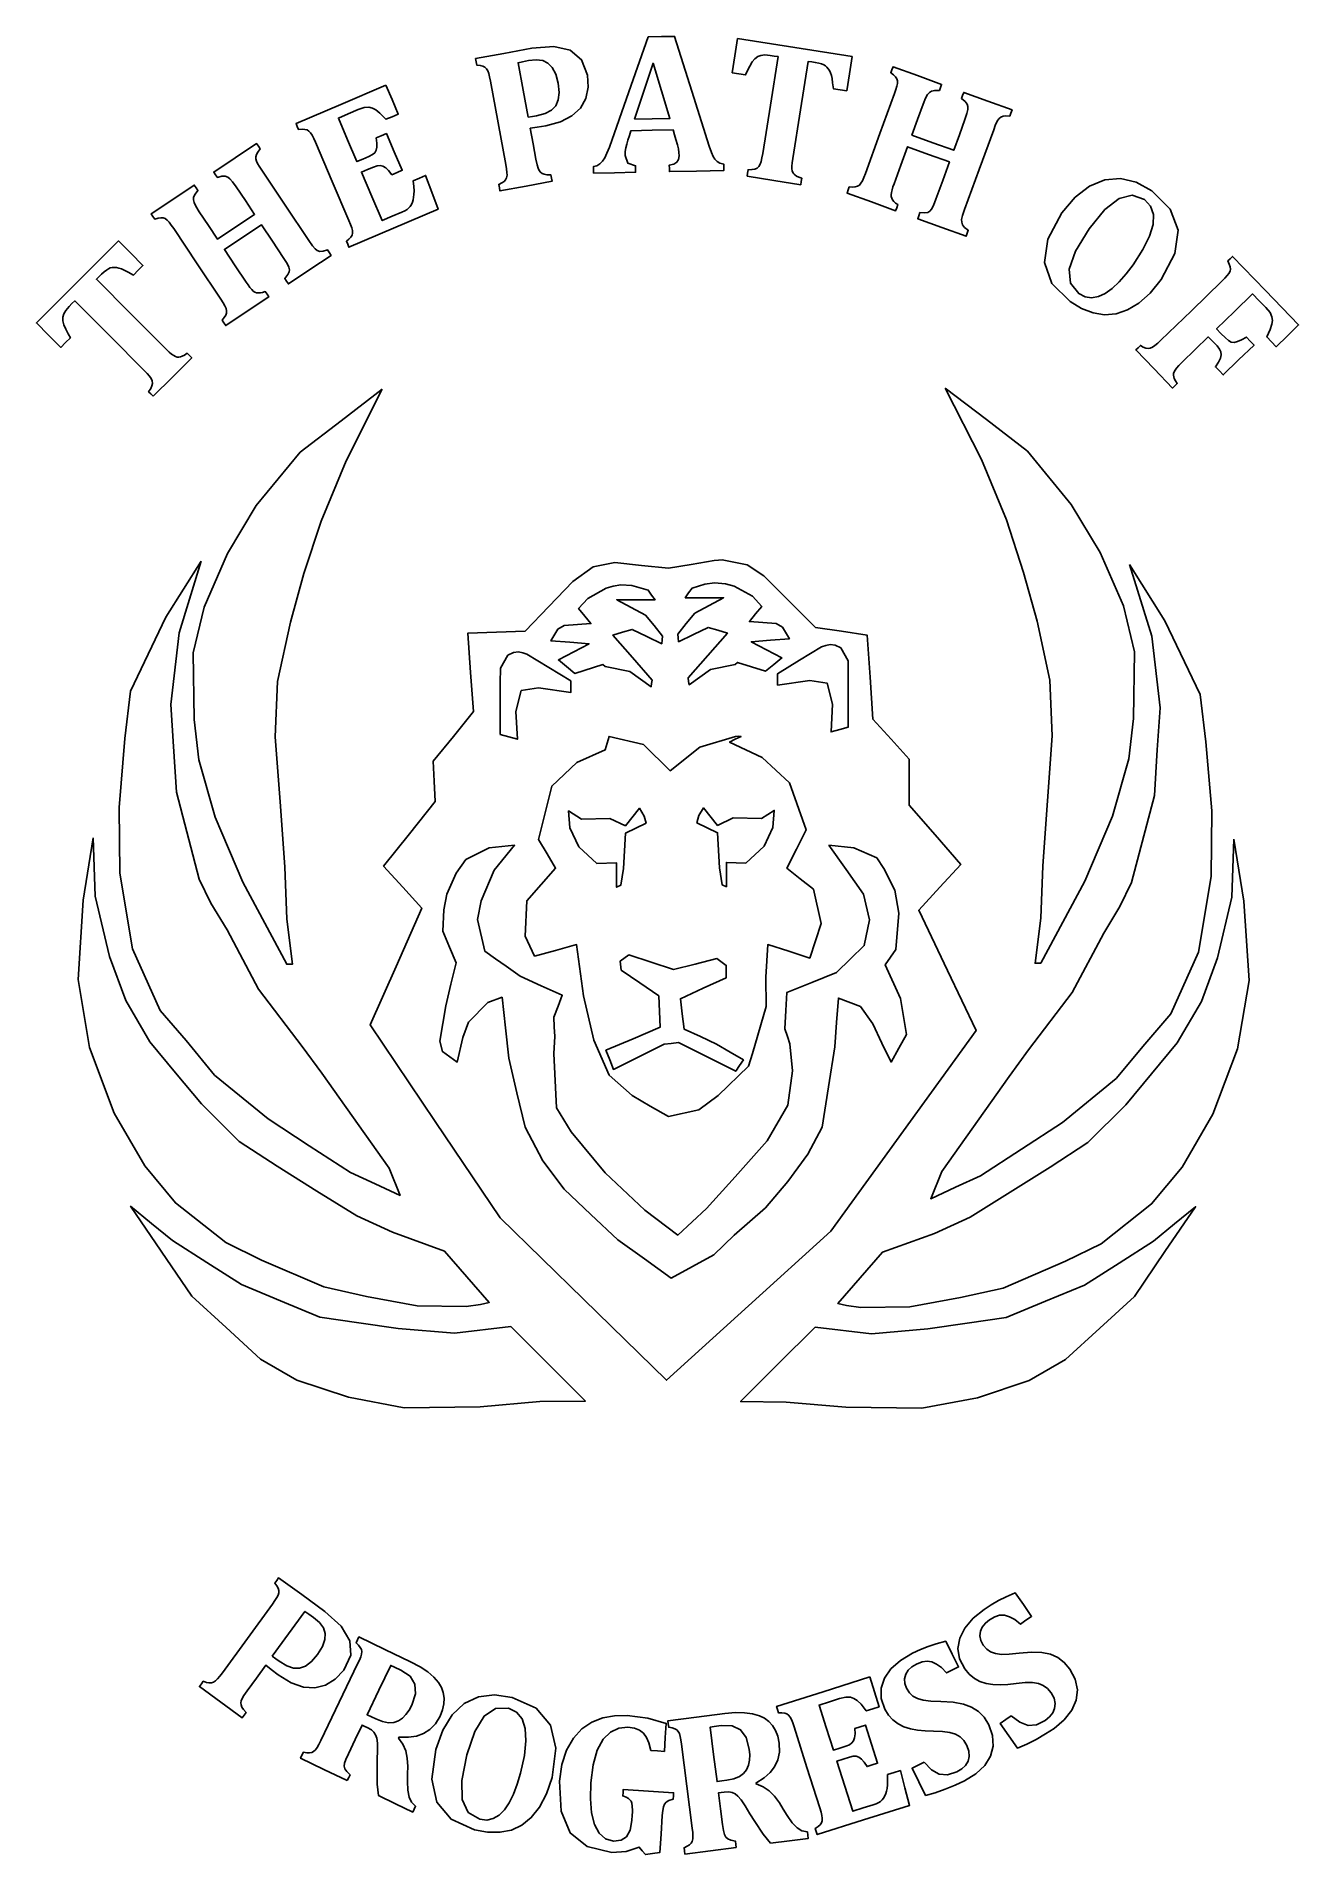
# Model space of a CAD drawing. Extents: x 12 to 505, y 2 to 713.
import ezdxf

# ---------------------------------------------------------------- set-up
doc = ezdxf.new("R2010")
doc.units = 0
doc.layers.add('Layer_1', color=7, linetype='CONTINUOUS')

msp = doc.modelspace()

# ---------------------------------------------------------------- linework, layer by layer
at = {"layer": 'Layer_1', "color": 7}
for points in [[(260.64359, 676.306186), (252.423533, 676.147541), (244.203587, 675.988896), (243.603346, 674.147839), (243.003106, 672.306783), (242.541468, 670.77652), (242.175958, 669.286618), (241.94458, 667.80894), (241.888692, 666.238354), (242.948335, 663.360476), (245.970777, 662.273034), (245.993132, 661.002502), (246.015487, 659.73197), (237.795542, 659.573326), (229.575596, 659.414681), (229.553241, 660.685213), (229.530886, 661.955745), (230.862481, 662.308825), (232.014116, 663.005071), (233.024578, 664.025972), (233.933322, 665.353026), (234.813005, 667.151344), (235.738516, 669.586042), (243.35319, 691.128257), (250.967865, 712.670472), (256.107692, 712.76973), (261.247631, 712.868876), (268.01638, 691.430943), (274.785129, 669.993011), (275.612276, 667.534371), (276.288525, 665.900901), (276.973716, 664.826067), (277.82769, 663.966337), (278.946686, 663.352437), (280.428063, 662.938092), (280.450418, 661.66756), (280.472773, 660.397028), (269.8465, 660.19194), (259.220337, 659.986852), (259.197982, 661.257383), (259.175627, 662.527915), (260.910177, 662.956177), (262.118595, 663.70166), (262.819435, 664.783994), (263.031811, 666.2228), (262.942389, 667.482406), (262.713247, 668.874165), (262.325382, 670.522833), (261.756439, 672.553167), (261.199791, 674.429682)], [(289.564018, 658.198952), (289.761863, 659.454219), (289.959708, 660.709487), (291.434042, 660.78896), (292.578076, 660.998452), (293.491292, 661.410069), (294.184307, 662.031838), (294.697362, 662.87678), (295.072932, 663.957918), (295.3792, 665.342337), (295.673173, 667.021038), (298.662417, 685.983177), (301.65166, 704.945317), (300.111042, 705.188174), (298.570536, 705.431031), (296.533518, 705.615697), (294.987087, 705.450134), (293.737983, 704.945339), (292.593054, 704.112245), (291.563591, 702.900316), (290.585545, 701.270991), (289.703627, 699.509564), (288.95137, 697.825244), (286.345744, 698.236001), (283.740118, 698.646746), (284.793054, 705.322485), (285.84599, 711.998223), (308.231507, 708.469335), (330.617135, 704.940446), (329.564198, 698.264708), (328.51238, 691.58897), (325.906753, 691.999716), (323.301127, 692.410461), (323.008272, 694.756665), (322.75901, 696.394194), (322.488511, 697.586784), (322.131943, 698.598173), (321.744078, 699.477933), (321.294736, 700.211535), (320.786152, 700.818002), (320.22168, 701.316347), (319.536488, 701.726578), (318.66463, 702.068705), (317.58375, 702.385245), (316.183859, 702.65466), (314.814483, 702.870523), (313.445106, 703.086387), (310.455863, 684.124247), (307.466619, 665.162108), (307.215121, 663.379316), (307.09552, 662.063009), (307.106698, 661.105586), (307.244183, 660.323362), (307.484503, 659.681294), (307.799713, 659.144353), (308.273646, 658.689533), (308.902949, 658.22974), (309.791574, 657.807056), (310.955169, 657.39944), (310.757324, 656.144172), (310.55948, 654.888906), (300.060855, 656.543925)], [(207.045776, 664.840262), (207.487294, 662.709319), (207.890808, 661.315361), (208.307735, 660.432917), (208.804024, 659.76076), (209.44674, 659.301637), (210.24259, 658.968609), (211.365051, 658.77414), (212.912487, 658.716799), (213.142747, 657.467081), (213.373007, 656.217363), (203.185904, 654.339717), (192.998801, 652.462072), (192.768541, 653.711789), (192.538281, 654.961507), (193.716407, 655.580023), (194.588265, 656.161631), (195.209743, 656.824433), (195.576371, 657.596832), (195.754096, 658.549606), (195.744595, 659.663807), (195.578048, 661.04284), (195.299724, 662.714366), (192.291254, 679.036436), (189.282897, 695.358508), (188.952038, 696.99116), (188.617825, 698.329316), (188.254551, 699.39789), (187.762734, 700.207835), (187.144609, 700.798754), (186.327521, 701.19631), (185.285762, 701.483978), (183.932818, 701.6555), (183.702558, 702.905217), (183.472298, 704.154935), (194.473582, 706.182652), (205.474867, 708.21037), (214.012482, 708.89317), (220.462891, 707.409637), (224.840848, 703.733114), (227.174969, 697.761205), (227.483472, 692.952871), (226.552372, 688.601355), (224.41822, 684.830735), (221.116561, 681.765093), (216.606707, 679.465467), (210.861944, 677.917155), (207.512891, 677.339035), (204.81259, 676.958804), (205.929239, 670.899562)], [(204.023447, 681.238073), (205.651809, 681.538216), (207.280284, 681.838359), (210.630231, 682.729912), (213.106196, 684.008557), (214.787094, 685.776953), (215.766258, 688.062018), (216.081468, 690.968894), (215.699192, 694.588769), (214.773681, 698.069563), (213.449463, 700.634935), (211.763535, 702.399499), (209.691978, 703.388163), (207.179461, 703.68863), (204.170768, 703.388588), (201.826252, 702.936887), (200.09472, 702.558993), (202.059419, 691.898526)], [(245.579782, 680.521744), (252.509936, 680.655496), (259.44009, 680.789248), (256.150838, 691.567823), (252.861586, 702.346399), (249.220684, 691.434071)], [(374.584269, 645.181867), (373.78283, 642.809901), (373.406143, 641.266952), (373.439676, 640.200178), (373.766064, 639.210675), (374.558561, 638.205489), (375.987067, 637.091646), (375.552255, 635.897442), (375.117444, 634.703237), (365.672426, 638.139179), (356.227408, 641.575119), (356.662219, 642.769323), (357.095913, 643.963528), (359.021378, 643.877683), (360.20487, 644.061735), (360.966069, 644.522232), (361.625551, 645.265681), (362.371102, 646.725507), (363.365914, 649.262773), (366.005409, 656.518468), (368.644903, 663.774163), (360.466427, 666.749345), (352.287951, 669.724527), (349.648456, 662.468832), (347.008962, 655.213139), (346.583092, 653.98521), (346.225407, 652.834589), (345.975027, 651.808971), (345.874428, 650.956059), (345.907961, 650.22732), (346.070037, 649.574242), (346.415427, 648.946638), (346.925129, 648.320655), (347.618144, 647.720146), (348.487767, 647.096589), (348.054074, 645.902385), (347.619262, 644.70818), (338.119921, 648.163868), (328.620579, 651.619556), (329.055391, 652.81376), (329.490202, 654.007964), (330.819339, 653.944474), (331.865568, 654.004387), (332.737426, 654.260892), (333.444973, 654.74114), (334.079864, 655.473076), (334.636512, 656.438615), (335.192042, 657.711762), (335.79899, 659.294161), (341.472886, 674.891191), (347.146894, 690.48822), (347.689011, 692.063225), (348.077994, 693.386566), (348.306018, 694.49197), (348.29484, 695.43949), (348.060109, 696.26201), (347.558232, 697.018771), (346.805975, 697.794479), (345.726212, 698.627797), (346.161024, 699.822001), (346.595835, 701.016205), (356.095176, 697.560517), (365.594629, 694.104829), (365.159818, 692.910625), (364.726125, 691.716421), (362.899358, 691.735535), (361.65003, 691.483188), (360.785997, 690.93717), (360.041564, 690.101606), (359.284836, 688.696886), (358.357089, 686.370993), (356.158554, 680.327597), (353.96013, 674.2842), (362.138606, 671.309017), (370.317083, 668.333834), (372.515506, 674.377231), (374.714042, 680.420628), (375.496479, 682.768746), (375.842986, 684.31252), (375.854164, 685.414661), (375.534483, 686.391824), (374.767695, 687.408522), (373.340642, 688.583227), (373.775453, 689.777431), (374.209147, 690.971635), (383.654165, 687.535694), (393.099294, 684.099753), (392.664483, 682.905549), (392.230789, 681.711345), (390.691066, 681.759297), (389.572516, 681.613037), (388.750958, 681.297302), (388.075827, 680.764418), (387.539298, 680.048097), (387.058659, 679.208397), (386.570195, 678.03394), (385.933068, 676.339685), (380.265319, 660.760773)], [(148.43802, 693.772679), (150.845913, 688.143259), (153.253919, 682.513839), (150.8287, 681.476451), (148.403369, 680.439062), (146.119548, 682.79187), (144.482243, 684.122839), (143.130193, 684.81145), (141.732313, 685.166374), (139.973843, 685.042459), (137.570309, 684.223739), (133.711107, 682.573006), (129.851905, 680.922273), (133.486548, 672.425035), (137.12119, 663.927798), (139.457993, 664.927327), (141.794685, 665.926857), (143.138911, 666.627495), (144.05548, 667.396686), (144.604304, 668.343111), (144.87145, 669.504626), (144.893805, 671.064499), (144.638954, 673.17571), (146.639422, 674.03136), (148.639777, 674.887011), (151.714083, 667.699763), (154.788389, 660.512517), (152.788033, 659.656866), (150.787566, 658.801216), (149.49308, 660.3835), (148.357317, 661.44739), (147.292086, 662.101675), (146.239149, 662.384302), (145.0646, 662.290298), (143.563886, 661.784442), (141.227083, 660.784912), (138.890391, 659.785383), (142.933913, 650.332205), (146.977546, 640.879029), (150.818975, 642.52219), (154.660405, 644.165352), (155.787114, 644.689171), (156.689151, 645.200493), (157.39558, 645.775159), (157.968994, 646.418188), (158.427279, 647.158619), (158.789435, 648.025537), (159.083408, 648.978455), (159.265604, 649.94662), (159.384087, 651.065258), (159.41762, 652.439305), (159.328199, 654.191399), (159.085643, 656.444179), (161.510862, 657.481567), (163.936193, 658.518955), (166.363647, 651.913643), (168.791213, 645.308331), (151.389483, 637.864886), (133.987866, 630.42144), (133.488224, 631.589811), (132.988582, 632.758181), (134.001279, 633.620851), (134.723357, 634.380061), (135.183876, 635.16347), (135.371661, 635.997637), (135.326951, 636.965958), (135.074335, 638.050729), (134.609344, 639.359389), (133.968864, 640.928574), (127.441665, 656.188197), (120.914465, 671.44782), (120.232627, 672.967735), (119.612267, 674.199394), (119.022086, 675.16178), (118.363721, 675.843584), (117.630466, 676.283996), (116.746313, 676.491934), (115.66655, 676.543239), (114.308575, 676.412684), (113.808933, 677.581055), (113.309291, 678.749425), (130.869855, 686.26104)], [(118.280671, 633.025813), (119.717002, 630.975089), (120.736405, 629.757459), (121.61497, 629.151283), (122.605311, 628.828125), (123.884036, 628.870712), (125.627864, 629.361859), (126.333175, 628.304463), (127.037368, 627.247066), (118.674237, 621.672672), (110.311217, 616.098278), (109.605906, 617.155678), (108.900596, 618.213079), (110.110243, 619.713552), (110.66242, 620.77619), (110.740663, 621.662643), (110.532759, 622.634561), (109.798386, 624.100485), (108.343165, 626.404865), (104.060889, 632.829378), (99.778724, 639.253892), (92.537048, 634.427022), (85.295484, 629.600151), (89.57776, 623.175637), (93.860037, 616.751124), (94.596645, 615.680369), (95.312016, 614.711079), (95.989383, 613.901995), (96.614214, 613.311861), (97.220044, 612.905962), (97.84264, 612.649586), (98.552422, 612.556075), (99.35945, 612.596059), (100.253663, 612.79891), (101.270831, 613.129913), (101.975024, 612.072512), (102.680335, 611.015111), (94.26914, 605.40868), (85.858056, 599.802249), (85.152745, 600.859645), (84.448552, 601.917047), (85.286877, 602.950291), (85.858056, 603.828693), (86.167677, 604.683086), (86.20121, 605.537503), (85.985481, 606.482721), (85.539492, 607.50272), (84.843124, 608.704304), (83.926555, 610.130191), (74.721298, 623.940492), (65.516153, 637.750794), (64.568287, 639.120612), (63.732197, 640.21808), (62.976587, 641.056539), (62.205327, 641.606637), (61.403889, 641.905751), (60.496262, 641.948562), (59.425441, 641.801799), (58.114189, 641.425424), (57.408878, 642.482821), (56.704685, 643.540217), (65.115769, 649.146648), (73.526964, 654.753079), (74.232275, 653.695672), (74.937586, 652.638276), (73.839939, 651.177843), (73.303411, 650.021752), (73.236345, 649.001801), (73.46884, 647.90706), (74.151796, 646.465171), (75.475902, 644.339697), (79.042696, 638.988606), (82.60949, 633.637515), (89.851054, 638.464384), (97.092619, 643.291255), (93.525825, 648.642345), (89.959142, 653.993437), (88.530748, 656.014789), (87.492343, 657.20839), (86.611543, 657.870634), (85.634614, 658.19112), (84.360807, 658.175248), (82.569362, 657.72149), (81.864052, 658.778886), (81.158741, 659.836283), (89.52176, 665.410676), (97.884892, 670.98507), (98.589085, 669.927674), (99.294396, 668.870278), (98.344294, 667.658149), (97.799941, 666.670278), (97.567446, 665.821211), (97.600979, 664.961447), (97.860301, 664.104332), (98.252637, 663.220514), (98.908766, 662.131071), (99.896872, 660.6144), (109.090951, 646.820116)], [(415.826288, 609.172586), (408.69393, 616.257486), (405.770075, 624.418682), (407.088481, 633.620482), (412.61975, 643.871735), (417.820272, 650.026894), (423.40117, 654.354788), (429.323658, 656.800436), (435.441308, 657.290565), (441.610598, 655.855981), (447.688455, 652.5275), (454.954275, 645.347962), (457.964533, 637.125531), (456.761257, 627.93646), (451.34277, 617.794174), (447.075695, 612.523176), (442.691926, 608.585751), (438.272164, 605.91281), (433.789919, 604.416962), (429.273358, 604.054665), (424.750539, 604.782374), (420.272206, 606.505151)], [(423.211597, 637.638809), (417.90947, 628.959647), (415.453066, 621.89794), (415.887877, 616.385589), (419.15388, 612.336197), (421.620568, 611.071634), (424.182489, 610.707197), (426.827349, 611.192481), (429.498812, 612.414248), (432.230299, 614.336807), (434.948149, 616.906173), (437.68433, 620.017262), (440.407434, 623.609529), (444.225502, 629.5291), (446.817268, 634.783911), (448.217382, 639.372968), (448.352632, 643.27698), (447.24269, 646.506087), (444.799251, 649.052136), (440.051202, 650.777285), (434.917969, 649.495052), (429.354955, 645.142603)], [(57.500312, 572.164072), (56.602745, 573.063706), (55.705178, 573.963341), (56.50997, 575.201322), (57.015201, 576.24905), (57.22087, 577.229063), (57.131449, 578.154977), (56.751408, 579.067611), (56.098632, 580.007798), (55.160826, 581.070861), (53.977893, 582.297587), (40.420164, 595.887538), (26.862435, 609.477489), (25.758081, 608.376011), (24.653727, 607.274532), (23.304024, 605.737675), (22.526058, 604.390744), (22.197435, 603.084124), (22.195982, 601.668198), (22.568198, 600.122488), (23.30816, 598.372121), (24.211315, 596.62156), (25.127884, 595.020745), (23.260431, 593.15775), (21.392978, 591.294756), (16.61989, 596.079181), (11.846802, 600.863608), (27.890333, 616.869042), (43.933864, 632.874476), (48.706952, 628.090049), (53.48004, 623.305624), (51.612587, 621.44263), (49.745134, 619.579635), (47.677153, 620.725726), (46.207625, 621.489894), (45.08494, 621.974549), (44.057712, 622.2821), (43.118788, 622.487436), (42.261461, 622.556525), (41.4712, 622.503006), (40.735709, 622.340503), (40.000219, 622.028239), (39.209958, 621.525434), (38.31798, 620.838952), (37.275103, 619.866741), (36.293704, 618.887649), (35.312305, 617.908557), (48.870034, 604.318606), (62.427651, 590.728655), (63.719566, 589.474569), (64.712143, 588.602051), (65.49458, 588.049729), (66.208833, 587.701701), (66.869433, 587.517124), (67.488676, 587.455088), (68.135863, 587.570051), (68.87806, 587.80742), (69.743212, 588.276099), (70.758144, 588.976045), (71.655711, 588.07641), (72.553277, 587.176776), (65.02903, 579.670403)], [(459.527394, 585.46999), (458.253811, 584.197362), (457.366304, 583.217953), (456.801832, 582.444279), (456.443028, 581.735313), (456.248537, 581.078111), (456.181471, 580.45974), (456.28207, 579.811223), (456.507859, 579.065404), (456.96279, 578.193267), (457.646863, 577.167582), (456.733648, 576.283909), (455.820432, 575.400236), (448.617096, 582.844361), (441.413871, 590.288486), (442.327087, 591.172159), (443.240302, 592.055832), (444.393837, 591.403705), (445.374119, 591.013123), (446.270568, 590.862236), (447.116717, 590.98452), (448.014284, 591.371435), (448.957679, 592.016319), (450.013969, 592.918066), (451.251784, 594.075547), (463.165166, 605.603492), (475.078549, 617.131436), (476.255334, 618.310341), (477.184198, 619.329921), (477.872742, 620.224095), (478.275138, 621.082131), (478.427155, 621.923889), (478.309789, 622.824575), (477.973341, 623.851358), (477.366394, 625.073197), (478.279609, 625.95687), (479.192825, 626.840542), (492.14003, 613.460488), (505.087235, 600.080433), (500.687146, 595.822725), (496.287057, 591.565017), (494.452801, 593.46064), (492.618546, 595.356263), (494.001894, 598.329154), (494.661376, 600.333558), (494.822335, 601.842346), (494.65467, 603.274828), (493.911355, 604.87337), (492.288805, 606.826781), (489.704751, 609.497258), (487.120586, 612.167734), (480.077761, 605.352724), (473.034936, 598.537714), (474.748696, 596.76662), (476.462456, 594.995528), (477.67065, 593.940803), (478.778357, 593.37794), (479.954024, 593.256484), (481.259017, 593.527788), (482.808801, 594.196749), (484.665523, 595.323624), (486.178532, 593.760081), (487.69143, 592.196538), (481.658619, 586.358926), (475.625807, 580.521314), (474.11291, 582.084857), (472.599901, 583.6484), (473.787975, 585.507947), (474.507817, 587.048397), (474.821909, 588.370836), (474.743666, 589.522799), (474.223904, 590.641089), (473.229092, 591.862499), (471.515332, 593.633591), (469.80146, 595.404685), (464.665768, 590.437337)], [(147.008618, 574.928374), (130.951003, 562.605143), (114.8935, 550.281913), (97.757464, 529.482075), (86.51273, 510.698191), (77.412208, 489.75897), (73.069236, 471.861349), (73.461573, 445.764521), (75.309912, 430.037036), (81.713039, 407.594667), (92.487752, 382.237847), (101.076673, 366.1803), (109.665593, 350.122752), (110.785931, 350.122752), (111.906268, 350.122752), (109.680012, 367.702754), (108.918813, 388.212747), (107.051584, 413.606073), (105.184466, 438.999396), (106.08315, 460.708834), (111.159936, 483.811149), (116.389296, 502.857473), (123.109757, 523.39486), (132.874456, 546.976585)], [(367.009049, 575.365876), (383.066552, 563.042646), (399.124167, 550.719418), (416.260203, 529.91958), (427.504937, 511.135695), (436.60546, 490.196474), (440.948431, 472.298853), (440.556095, 446.202025), (438.707755, 430.47454), (432.304628, 408.032161), (421.529915, 382.675341), (412.940995, 366.617794), (404.352074, 350.560246), (403.231737, 350.560246), (402.111399, 350.560246), (404.337655, 368.140248), (405.098854, 388.650241), (406.965972, 414.043567), (408.833201, 439.4369), (407.934517, 461.146338), (402.857844, 484.248653), (397.628483, 503.294978), (390.908022, 523.832364), (381.143323, 547.414089)], [(76.30193, 507.732727), (62.484879, 485.759567), (48.66794, 456.946086), (46.427376, 438.400284), (44.186812, 411.387474), (44.412601, 385.736938), (49.415278, 356.119649), (60.221177, 332.024989), (70.327354, 320.270252), (81.487027, 306.819314), (102.442472, 289.648895), (118.499975, 279.192824), (134.55759, 268.736741), (144.266736, 264.255569), (153.975994, 259.774397), (149.704783, 270.389147), (123.35466, 307.573583), (115.747586, 317.94077), (98.708125, 340.435525), (86.388099, 363.578887), (80.036612, 374.044348), (75.522288, 383.417035), (66.593007, 417.362373), (65.472781, 435.252685), (64.352444, 451.718044), (67.606822, 479.725386)], [(279.892506, 508.224435), (278.331666, 508.135713), (276.738679, 507.929846), (267.776884, 506.436693), (258.815088, 504.943539), (248.360119, 506.064125), (237.905149, 507.184714), (229.407847, 505.557442), (221.471805, 499.716061), (212.137433, 490.006235), (202.803062, 480.296409), (191.600071, 479.923842), (180.39711, 479.551277), (181.514809, 464.238516), (182.632509, 448.925758), (174.791281, 439.218819), (166.950084, 429.511882), (167.322631, 421.667775), (167.695207, 413.823667), (157.612814, 401.127537), (147.530421, 388.431405), (154.999072, 380.217619), (162.467722, 372.003834), (152.385329, 349.222421), (142.302936, 326.441009), (167.698076, 288.725182), (193.093245, 251.009352), (225.58159, 219.269019), (258.069936, 187.528696), (290.182836, 216.655277), (322.295736, 245.781873), (350.677195, 284.990854), (379.058653, 324.199837), (367.855662, 347.726382), (356.652701, 371.252926), (364.869373, 380.217619), (373.086045, 389.182313), (363.003652, 400.757856), (352.921259, 412.333403), (352.921259, 421.295207), (352.921259, 430.257014), (345.825155, 438.098233), (338.729081, 445.939451), (337.608483, 462.369909), (336.487915, 478.800367), (326.405521, 480.296409), (316.323128, 481.792449), (306.240735, 491.874839), (296.158342, 501.957233), (289.589488, 506.287358)], [(439.017153, 506.420224), (452.834093, 484.447064), (466.651144, 455.633583), (468.891707, 437.08778), (471.132271, 410.074958), (470.906482, 384.424423), (465.903917, 354.807134), (455.098018, 330.712474), (444.991841, 318.957736), (433.832168, 305.506799), (412.876723, 288.33638), (396.819108, 277.880308), (380.761605, 267.424226), (371.052347, 262.943054), (361.343201, 258.461882), (365.614412, 269.076632), (391.964535, 306.261068), (399.571497, 316.628254), (416.61107, 339.12301), (428.931096, 362.266372), (435.282583, 372.731833), (439.796907, 382.10452), (448.726188, 416.049858), (449.846414, 433.94018), (450.966751, 450.405541), (447.712373, 478.412883)], [(240.273426, 498.503058), (244.550631, 498.194072), (250.970963, 496.354303), (252.279269, 494.485695), (253.587604, 492.617088), (246.118953, 492.617088), (238.650302, 492.617088), (244.250334, 489.630781), (249.850395, 486.644477), (253.212129, 482.537584), (256.573893, 478.430691), (256.386096, 476.937538), (256.1983, 475.444387), (250.410531, 478.242966), (244.622762, 481.041544), (240.888452, 479.920955), (237.154111, 478.80037), (244.81047, 470.026294), (252.466858, 461.252215), (252.279062, 459.943901), (252.091265, 458.635586), (243.801929, 464.575009), (234.167645, 466.479694), (233.17812, 467.308237), (222.216958, 463.863065), (219.042902, 466.479694), (215.868875, 469.09632), (221.844381, 472.270352), (227.819888, 475.444387), (220.351237, 476.00468), (212.882586, 476.564973), (215.670491, 481.155997), (218.110041, 482.537584), (223.337526, 482.910149), (228.565011, 483.282716), (226.139006, 486.27191), (223.713001, 489.261106), (227.283204, 493.18027), (234.543415, 497.099435), (237.237156, 497.923566)], [(276.819565, 499.2944), (281.089701, 498.909364), (284.473054, 497.890777), (291.733236, 493.971571), (295.303469, 490.052448), (292.877434, 487.063254), (290.451429, 484.074058), (295.678914, 483.701494), (300.906399, 483.328926), (303.345978, 481.9473), (306.133883, 477.356315), (298.665233, 476.796022), (291.196552, 476.235729), (297.172059, 473.061697), (303.147565, 469.887662), (299.973538, 467.273922), (296.799512, 464.660183), (285.838024, 468.102456), (284.848499, 467.271036), (275.214245, 465.369216), (266.924879, 459.432704), (266.737083, 460.738129), (266.549286, 462.043557), (274.205674, 470.820522), (281.862062, 479.597487), (278.127722, 480.715187), (274.393382, 481.832886), (268.605613, 479.034308), (262.817844, 476.235729), (262.630048, 477.728883), (262.442251, 479.222033), (265.804015, 483.328926), (269.165779, 487.435819), (274.76584, 490.425012), (280.365872, 493.414209), (272.897221, 493.414209), (265.428541, 493.414209), (266.736876, 495.279927), (268.045181, 497.145645), (273.098267, 498.695767)], [(200.180654, 472.244359), (201.914326, 471.937751), (203.548214, 471.331719), (212.137463, 466.10424), (220.726682, 460.876758), (220.726682, 458.635583), (220.726682, 456.394411), (208.101909, 458.227349), (201.307019, 457.145322), (199.235136, 448.947181), (199.810976, 438.101122), (196.452111, 439.033982), (193.093245, 439.966843), (193.093245, 450.049233), (193.093245, 460.131626), (193.144113, 465.907406), (196.079534, 470.962041), (198.263178, 472.002531)], [(322.041575, 475.103589), (323.959051, 474.86176), (326.142695, 473.821267), (329.078146, 468.766632), (329.129014, 462.990853), (329.129014, 452.908459), (329.129014, 442.826069), (325.770119, 441.893209), (322.411253, 440.960348), (322.987093, 451.806411), (320.91521, 460.004546), (314.12032, 461.086576), (301.495577, 459.253638), (301.495577, 461.494813), (301.495577, 463.735985), (310.084796, 468.963463), (318.674044, 474.190945), (320.307903, 474.796981)], [(285.044902, 439.227487), (286.109279, 439.24464), (287.193649, 439.221572), (284.955351, 438.100983), (282.717083, 436.980397), (289.065136, 433.991204), (295.413219, 431.00201), (306.124124, 421.056135), (312.591686, 402.623441), (308.857346, 395.154788), (305.123036, 387.686137), (310.35052, 383.579244), (315.578005, 379.472351), (318.542114, 366.028197), (314.081962, 352.584046), (305.868159, 355.197786), (297.654385, 357.811525), (297.27891, 351.463457), (296.903465, 345.115393), (297.055773, 333.635613), (291.67601, 315.240784), (290.162371, 310.312295), (278.234751, 298.807436), (270.662206, 293.275718), (258.815118, 290.593651), (251.719014, 294.700544), (244.62294, 298.807436), (235.699413, 306.728103), (229.685638, 320.468263), (225.631482, 337.749427), (222.967878, 357.811525), (214.751205, 355.570421), (206.534533, 353.329317), (202.802056, 361.173931), (203.548244, 374.990143), (209.148276, 381.338208), (214.748337, 387.686276), (211.389471, 393.286319), (208.030576, 398.886366), (210.644318, 409.34421), (213.258061, 419.802057), (223.013836, 428.992763), (234.16797, 433.988456), (234.915992, 436.605082), (235.664013, 439.221711), (249.03867, 436.064548), (259.560241, 425.77467), (271.073081, 434.96005)], [(247.549285, 411.123647), (249.288195, 408.045653), (250.080691, 405.237152), (242.004379, 401.353694), (241.211882, 387.622711), (240.218187, 381.033252), (238.571493, 380.229578), (238.571493, 389.735626), (230.913896, 389.471833), (223.784444, 396.073252), (220.351671, 403.466721), (219.822967, 410.06814), (224.840063, 406.899494), (235.930434, 407.163287), (242.003708, 404.258659), (247.54962, 411.124094)], [(272.481633, 411.310549), (270.742723, 408.232521), (269.950226, 405.424009), (278.026539, 401.540518), (278.819035, 387.809613), (279.81273, 381.220132), (281.459424, 380.416122), (281.459424, 389.922125), (289.117021, 389.658109), (296.246473, 396.259506), (299.679247, 403.653064), (300.207951, 410.25446), (295.190854, 407.085793), (284.100484, 407.349809), (278.027209, 404.445203), (272.481297, 411.310582)], [(34.089913, 399.512755), (30.160292, 375.176378), (28.115002, 344.244908), (32.573774, 317.57744), (42.305387, 291.964562), (54.255097, 271.313697), (66.204919, 256.862), (85.904218, 241.316837), (99.81382, 234.45614), (124.174877, 224.016343), (140.891192, 220.265733), (160.693884, 216.645677), (179.815521, 216.346786), (185.443142, 217.181311), (188.793313, 217.931109), (180.079426, 227.965235), (171.365651, 237.999372), (151.066894, 245.387352), (137.038473, 251.730276), (121.459151, 261.50033), (105.879829, 271.270394), (91.092668, 280.90731), (76.305619, 295.563514), (66.271426, 307.710085), (56.237345, 319.856656), (46.740351, 335.967062), (40.394006, 353.127678), (34.790082, 376.789181)], [(479.732145, 399.075238), (483.661766, 374.738861), (485.707056, 343.807392), (481.248172, 317.139923), (471.516671, 291.527045), (459.566849, 270.87618), (447.617139, 256.424484), (427.91784, 240.87932), (414.008238, 234.018624), (389.647069, 223.578827), (372.930866, 219.828216), (353.128174, 216.208161), (334.006537, 215.90927), (328.378916, 216.743795), (325.028745, 217.493593), (333.74252, 227.52773), (342.456407, 237.561855), (362.755164, 244.949836), (376.783585, 251.29276), (392.362907, 261.062825), (407.94223, 270.832878), (422.729279, 280.469794), (437.51644, 295.125997), (447.550521, 307.272568), (457.584713, 319.419139), (467.081707, 335.529546), (473.428052, 352.690162), (479.031976, 376.351665)], [(321.551932, 396.648097), (328.273623, 387.125596), (334.995425, 377.603094), (337.415167, 367.520457), (335.368759, 357.437809), (329.953961, 352.209779), (324.539275, 346.981749), (314.830017, 343.060724), (305.120871, 339.139687), (304.747537, 332.044483), (304.374203, 324.949279), (305.307538, 321.961846), (306.240874, 318.974402), (307.361211, 308.518297), (305.494205, 295.074804), (297.390955, 281.071119), (284.955352, 267.067435), (273.752422, 254.694438), (262.549492, 244.28814), (249.547964, 253.987506), (234.168833, 268.561162), (220.809396, 284.583668), (215.123763, 293.9545), (214.08424, 315.286375), (214.377095, 321.961846), (214.190428, 325.69616), (214.003761, 329.430463), (215.6841, 333.724923), (217.364551, 338.019383), (209.149076, 341.753697), (200.933602, 345.48801), (198.180207, 347.422831), (195.426812, 349.357641), (191.271737, 352.277438), (187.116662, 355.197223), (184.229694, 367.589904), (185.622991, 374.989074), (190.675073, 386.93078), (198.693038, 396.648097), (188.812091, 395.639536), (179.64808, 391.046666), (175.913733, 385.762278), (172.179385, 377.603139), (171.063854, 371.428304), (170.686049, 363.039319), (173.300058, 356.877708), (175.914068, 350.716096), (173.860171, 342.313899), (171.806387, 333.91169), (170.686049, 327.00321), (169.565711, 320.094718), (170.486751, 315.98698), (176.287402, 311.879232), (178.500022, 321.472265), (180.768529, 327.563367), (188.289423, 335.206053), (193.838689, 337.272558), (195.145693, 325.322759), (196.452698, 313.37296), (199.626821, 299.929444), (202.801055, 286.485917), (209.714219, 273.236121), (218.111666, 262.212884), (228.567704, 252.316959), (239.023854, 242.421034), (249.479892, 234.952418), (259.936041, 227.48379), (276.635366, 236.586637), (284.582465, 244.288174), (296.765676, 254.977646), (305.494652, 265.200328), (313.334557, 275.843122), (318.938146, 286.485917), (321.365376, 302.17003), (323.792719, 317.854143), (324.539387, 327.376644), (325.286055, 336.899135), (333.837978, 333.687969), (338.729549, 326.816498), (342.277117, 319.34787), (345.824685, 311.879232), (348.812141, 317.293996), (351.799596, 322.708749), (349.536118, 336.707829), (343.584122, 349.969227), (345.638018, 352.956682), (347.691915, 355.944126), (348.895862, 370.127134), (347.318581, 379.096867), (343.056759, 387.627562), (340.223444, 391.793535), (331.229557, 395.589863)], [(243.340571, 353.849176), (240.035353, 351.377713), (240.354282, 347.87079), (247.713182, 342.816595), (255.072083, 337.762404), (255.334998, 331.633833), (255.597913, 325.505265), (244.986969, 321.005591), (234.376055, 316.505914), (235.869199, 312.771588), (237.362373, 309.037263), (247.251262, 313.978818), (257.140151, 318.920373), (259.950266, 319.206297), (262.760411, 319.492221), (273.963373, 313.892174), (285.166363, 308.292128), (286.659508, 310.530414), (288.152682, 312.768699), (282.9021, 315.82143), (277.651518, 318.874163), (271.372462, 321.845719), (264.99581, 324.719699), (264.250658, 330.6952), (263.505534, 336.6707), (272.46733, 340.777593), (281.429155, 344.884483), (281.41141, 349.674768), (277.697742, 352.353136), (269.284668, 350.221712), (260.871622, 348.090287), (252.1062, 350.96973)], [(197.259279, 208.497157), (175.226865, 205.896415), (153.194451, 207.750265), (137.883728, 209.990851), (122.573117, 212.231437), (107.262394, 218.579771), (91.951671, 224.928106), (78.508178, 233.517037), (65.064685, 242.105958), (56.84921, 248.827715), (48.633624, 255.549462), (60.583446, 237.998198), (72.533267, 220.446934), (85.976761, 208.1237), (99.420366, 195.800466), (113.631653, 187.590223), (133.776047, 180.863223), (155.59139, 176.779115), (185.309569, 177.128864), (208.575103, 179.1633), (226.386941, 179.369417), (211.82311, 193.933259)], [(316.169326, 208.315934), (338.201739, 205.715192), (360.234153, 207.569042), (375.544764, 209.809628), (390.855487, 212.050214), (406.16621, 218.398548), (421.476933, 224.746882), (434.920426, 233.335814), (448.363919, 241.924734), (456.579394, 248.646492), (464.79498, 255.368239), (452.845158, 237.816975), (440.895337, 220.26571), (427.451732, 207.942476), (414.008238, 195.619242), (399.796839, 187.408999), (379.652557, 180.681999), (357.837102, 176.597891), (328.119035, 176.947641), (304.853501, 178.982077), (287.041663, 179.188193), (301.605494, 193.752035)], [(94.205617, 66.125211), (92.963778, 64.338081), (92.230523, 63.085735), (91.877309, 62.175761), (91.730881, 61.35342), (91.842658, 60.571207), (92.147808, 59.76485), (92.779346, 58.81676), (93.802103, 57.65464), (93.054317, 56.627412), (92.306531, 55.600185), (83.932893, 61.698016), (75.559142, 67.795848), (76.306928, 68.823076), (77.054714, 69.850303), (78.314326, 69.421304), (79.335965, 69.189256), (80.244709, 69.194342), (81.057326, 69.460035), (81.869942, 69.987621), (82.671381, 70.761451), (83.55777, 71.831042), (84.578291, 73.18373), (94.348356, 86.600341), (104.118532, 100.016941), (105.07534, 101.38027), (105.815302, 102.544133), (106.340652, 103.543193), (106.589914, 104.457527), (106.593268, 105.312507), (106.319415, 106.178999), (105.810831, 107.132678), (105.003803, 108.232449), (105.751589, 109.259677), (106.499375, 110.286904), (115.542444, 103.701704), (124.585401, 97.116504), (130.957008, 91.392912), (134.32048, 85.692401), (134.666988, 79.985956), (131.941313, 74.182298), (128.665586, 70.648881), (124.868196, 68.328944), (120.664052, 67.28182), (116.167611, 67.567075), (111.395306, 69.255964), (106.318074, 72.357812), (103.593629, 74.389431), (101.459141, 76.086615), (97.832211, 71.105947)], [(392.815571, 56.38707), (396.152553, 53.829105), (399.351937, 52.582404), (402.600502, 52.800033), (406.065468, 54.528146), (407.726357, 55.916904), (408.977809, 57.490027), (409.743479, 59.240673), (409.94356, 61.162014), (409.524397, 63.236891), (408.399812, 65.340952), (406.948839, 67.040752), (405.321035, 68.219034), (403.388975, 68.974868), (401.069162, 69.343955), (398.211703, 69.339428), (394.666929, 68.974365), (391.445525, 68.59969), (388.428225, 68.437167), (385.611452, 68.543354), (382.991295, 68.973136), (380.579937, 69.794471), (378.37, 70.966852), (376.399936, 72.587178), (374.644371, 74.708375), (372.626914, 78.640478), (371.980845, 82.657843), (372.674978, 86.682497), (374.689641, 90.636441), (377.900762, 94.450663), (382.175437, 97.948961), (384.981479, 99.781819), (387.770866, 101.368656), (390.794202, 102.871885), (394.34613, 104.390684), (397.532659, 99.805526), (400.719077, 95.22038), (398.553069, 93.715027), (396.386948, 92.209675), (394.144373, 93.968939), (392.090476, 95.085588), (390.15931, 95.654532), (388.265702, 95.663306), (386.329953, 95.091792), (384.272256, 93.919702), (382.674632, 92.574894), (381.486334, 91.045722), (380.763139, 89.370648), (380.559705, 87.588134), (380.8928, 85.791961), (381.825017, 84.012688), (383.191152, 82.418071), (384.740265, 81.302316), (386.622249, 80.652335), (388.967436, 80.347855), (391.967857, 80.416039), (395.859027, 80.822571), (400.725001, 81.22642), (404.730966, 81.079545), (408.082143, 80.407209), (410.964416, 79.127667), (413.484868, 77.221551), (415.731468, 74.562395), (417.808167, 70.612743), (418.631961, 66.542719), (418.171441, 62.482566), (416.437673, 58.499292), (413.51326, 54.778738), (409.523838, 51.443512), (406.161372, 49.24739), (402.524718, 47.142099), (398.846929, 45.230964), (395.253756, 43.636603), (391.869494, 48.506345), (388.485231, 53.376097), (390.651016, 54.881472)], [(104.021063, 79.604071), (105.359588, 78.629378), (106.698114, 77.654685), (109.650695, 75.838102), (112.282366, 74.92198), (114.722227, 74.919778), (117.053441, 75.782582), (119.379626, 77.554176), (121.741803, 80.323734), (123.630046, 83.390864), (124.57903, 86.11741), (124.698631, 88.55498), (123.989967, 90.738247), (122.478635, 92.767709), (120.190119, 94.743865), (118.248781, 96.133752), (116.78283, 97.129794), (110.401835, 88.366983)], [(133.307336, 31.019553), (124.197425, 35.400137), (115.087513, 39.780721), (115.637454, 40.925963), (116.188513, 42.071204), (117.504796, 41.876266), (118.552143, 41.832673), (119.445239, 42.001456), (120.197496, 42.409217), (120.901689, 43.074624), (121.551112, 43.980238), (122.229596, 45.192021), (122.989678, 46.706516), (130.182172, 61.664081), (137.374666, 76.621634), (138.071035, 78.135113), (138.589678, 79.413335), (138.926126, 80.490639), (139.00437, 81.434816), (138.854589, 82.276383), (138.427602, 83.079387), (137.755824, 83.925871), (136.764365, 84.862225), (137.315424, 86.007466), (137.865366, 87.152708), (147.981714, 82.288175), (158.097951, 77.423643), (161.809831, 75.457167), (164.755147, 73.496079), (167.111287, 71.487161), (168.95292, 69.341116), (170.088907, 67.43823), (170.822162, 65.408566), (171.160845, 63.291002), (171.082601, 61.054999), (170.589666, 58.696399), (169.590383, 56.174985), (167.768199, 53.162905), (165.572234, 50.928735), (163.103087, 49.37068), (160.392168, 48.420355), (157.285558, 48.002086), (153.526508, 48.004411), (153.448265, 47.830934), (153.370021, 47.657345), (155.086799, 45.229499), (156.168797, 42.636839), (156.776862, 39.769924), (156.970236, 36.48322), (156.925525, 33.59766), (156.891992, 30.7121), (157.012711, 27.247705), (157.486644, 24.572509), (158.469161, 22.551005), (160.004414, 21.011661), (159.454473, 19.86642), (158.903414, 18.721178), (152.222857, 21.933607), (145.5423, 25.146035), (145.060542, 29.629599), (144.971121, 35.591778), (145.049365, 39.209822), (145.127608, 42.827877), (145.082898, 45.626016), (144.845931, 47.577223), (144.41112, 48.939781), (143.775111, 49.971927), (142.771356, 50.83909), (141.164231, 51.740122), (140.158241, 52.224115), (139.152251, 52.708108), (136.465586, 47.120716), (133.77881, 41.533324), (132.775055, 39.291721), (132.268707, 37.772553), (132.179286, 36.66451), (132.410663, 35.656173), (133.115974, 34.590606), (134.444776, 33.310707), (133.890363, 32.165443)], [(358.735755, 38.200411), (361.666763, 35.185917), (364.65176, 33.488767), (367.897531, 33.233469), (371.576437, 34.44125), (373.421087, 35.574688), (374.887262, 36.949854), (375.897723, 38.571231), (376.37501, 40.443233), (376.257644, 42.557366), (375.452852, 44.801842), (374.263548, 46.69393), (372.823641, 48.095655), (371.021466, 49.123441), (368.779672, 49.824728), (365.951722, 50.234278), (362.391412, 50.386853), (359.149664, 50.482981), (356.140748, 50.759405), (353.369021, 51.272236), (350.838844, 52.077364), (348.571901, 53.239416), (346.555226, 54.71963), (344.840684, 56.608321), (343.41106, 58.961511), (341.984566, 63.144462), (341.928678, 67.213111), (343.201255, 71.094344), (345.764854, 74.715026), (349.494618, 78.023705), (354.231155, 80.865672), (357.273157, 82.272583), (360.263072, 83.43848), (363.472292, 84.487728), (367.206751, 85.475834), (369.695235, 80.477337), (372.18372, 75.478841), (369.822437, 74.303252), (367.461043, 73.127663), (365.497127, 75.193307), (363.626656, 76.59578), (361.798324, 77.438465), (359.925953, 77.721595), (357.927833, 77.436564), (355.72192, 76.57499), (353.946236, 75.47589), (352.549028, 74.13505), (351.591101, 72.582472), (351.131699, 70.848212), (351.198765, 69.022619), (351.862719, 67.127122), (352.983615, 65.351381), (354.354444, 64.022971), (356.122416, 63.107185), (358.39886, 62.466146), (361.377485, 62.099406), (365.286428, 61.937665), (370.159556, 61.632292), (374.102031, 60.906414), (377.320529, 59.755662), (379.98685, 58.071958), (382.204611, 55.820742), (384.042108, 52.864104), (385.52449, 48.65522), (385.750279, 44.508786), (384.706285, 40.558274), (382.413745, 36.868246), (378.981083, 33.610716), (374.550479, 30.888774), (370.905218, 29.203059), (367.001864, 27.646949), (363.085992, 26.288907), (359.29978, 25.232058), (356.656821, 30.540803), (354.013861, 35.849558), (356.37492, 37.025102)], [(150.352386, 76.063421), (145.713206, 66.415618), (141.073915, 56.767826), (142.791811, 55.941797), (144.509707, 55.115767), (147.130758, 54.079709), (149.441071, 53.641768), (151.488708, 53.768187), (153.288089, 54.355574), (154.895549, 55.387943), (156.264255, 56.812794), (157.486197, 58.553984), (158.582727, 60.568826), (160.013356, 64.965651), (159.76633, 68.71653), (157.858302, 71.813147), (154.307268, 74.24714), (151.826273, 75.418794), (150.352274, 76.063522), (150.352274, 76.063544)], [(337.470465, 71.547353), (339.323052, 65.711548), (341.175526, 59.875743), (338.661445, 59.077658), (336.147252, 58.279572), (334.101516, 60.842109), (332.600467, 62.325106), (331.321294, 63.141187), (329.964325, 63.62954), (328.202054, 63.676486), (325.730672, 63.093906), (321.730072, 61.82391), (317.729361, 60.553915), (320.525679, 51.745152), (323.321996, 42.93639), (325.744308, 43.705413), (328.166733, 44.474437), (329.572436, 45.041815), (330.559424, 45.718735), (331.195434, 46.607806), (331.574357, 47.738003), (331.748728, 49.288267), (331.704018, 51.414126), (333.77781, 52.072378), (335.851491, 52.730631), (338.216686, 45.279888), (340.581881, 37.829134), (338.5082, 37.170881), (336.434407, 36.512628), (335.298756, 38.21264), (334.271528, 39.381321), (333.27448, 40.135478), (332.253959, 40.518537), (331.075833, 40.538657), (329.533203, 40.180189), (327.110778, 39.411165), (324.688354, 38.642142), (327.799211, 28.842401), (330.91018, 19.042648), (334.892447, 20.30682), (338.874827, 21.570981), (340.046806, 21.983437), (340.993554, 22.40517), (341.752518, 22.908724), (342.385174, 23.493428), (342.91276, 24.186108), (343.356513, 25.013926), (343.741025, 25.93396), (344.017113, 26.879926), (344.242902, 27.981821), (344.406096, 29.346547), (344.48434, 31.099116), (344.461985, 33.36465), (346.976177, 34.162736), (349.49037, 34.960821), (351.268067, 28.151811), (353.045763, 21.342789), (335.006124, 15.616179), (316.966485, 9.889557), (316.581974, 11.10077), (316.197462, 12.31197), (317.28952, 13.072611), (318.082017, 13.758473), (318.616309, 14.49374), (318.883456, 15.305797), (318.939344, 16.273224), (318.792916, 17.377578), (318.456469, 18.725113), (317.971358, 20.348792), (312.949679, 36.167864), (307.927999, 51.986925), (307.395942, 53.565603), (306.897418, 54.851527), (306.403365, 55.866347), (305.814302, 56.608544), (305.126876, 57.117799), (304.266195, 57.410207), (303.196492, 57.565688), (301.832482, 57.566974), (301.44797, 58.778186), (301.063458, 59.989387), (319.267632, 65.768498)], [(183.077245, 11.787), (173.91804, 15.931322), (168.325518, 22.555331), (166.343605, 31.637365), (167.942124, 43.175525), (170.662656, 50.7604), (174.378337, 56.766317), (179.072063, 61.128156), (184.632282, 63.726104), (190.913908, 64.538944), (197.771855, 63.545249), (207.089224, 59.358933), (212.784134, 52.707762), (214.86944, 43.677938), (213.338547, 32.281244), (211.183604, 25.851089), (208.453011, 20.629531), (205.246585, 16.580096), (201.570139, 13.61162), (197.46514, 11.693152), (192.973394, 10.793797), (188.17538, 10.841861), (183.077469, 11.786709), (183.077357, 11.786709)], [(180.04452, 41.038857), (178.111231, 31.053746), (178.278896, 23.578859), (180.613911, 18.566547), (185.089337, 15.914444), (187.842397, 15.59208), (190.370115, 16.14638), (192.678527, 17.525704), (194.75422, 19.604326), (196.641234, 22.360504), (198.289381, 25.717952), (199.765057, 29.58927), (201.060549, 33.90689), (202.568193, 40.787751), (203.159491, 46.61705), (202.866636, 51.405999), (201.628821, 55.111095), (199.460242, 57.748499), (196.280978, 59.279661), (191.229454, 59.236068), (186.868375, 56.24014), (183.178068, 50.2175), (180.044632, 41.039036), (180.044632, 41.039036)], [(285.309317, 4.822631), (275.282278, 3.542844), (265.255127, 2.263046), (265.094169, 3.523585), (264.93321, 4.784124), (266.143752, 5.336524), (267.045789, 5.869028), (267.703036, 6.496431), (268.112139, 7.247458), (268.341281, 8.188953), (268.39717, 9.302026), (268.307748, 10.688124), (268.123317, 12.372509), (266.022027, 28.835962), (263.920737, 45.299404), (263.681535, 46.94782), (263.421095, 48.302442), (263.117063, 49.38947), (262.671074, 50.225336), (262.086482, 50.849497), (261.292867, 51.291685), (260.268993, 51.636516), (258.927114, 51.882649), (258.766155, 53.143188), (258.605197, 54.403738), (269.739943, 55.824923), (280.874689, 57.246107), (285.059049, 57.615194), (288.597228, 57.571601), (291.667063, 57.167528), (294.379771, 56.368549), (296.368167, 55.38972), (298.087404, 54.085488), (299.523287, 52.492715), (300.67101, 50.572011), (301.540633, 48.324596), (302.073807, 45.665551), (302.185584, 42.146844), (301.558517, 39.077601), (300.334115, 36.42713), (298.576539, 34.15499), (296.197148, 32.114093), (293.041693, 30.071184), (293.064048, 29.880269), (293.086403, 29.689243), (295.847623, 28.585895), (298.165871, 26.998991), (300.235863, 24.924248), (302.185472, 22.271262), (303.720278, 19.827354), (305.254972, 17.383457), (307.238673, 14.540686), (309.093383, 12.554951), (311.01773, 11.393311), (313.143164, 10.936704), (313.304122, 9.676153), (313.465081, 8.415614), (306.111964, 7.477137), (298.758735, 6.53866), (295.914912, 10.038332), (292.594362, 14.991168), (290.687787, 18.066972), (288.781212, 21.142787), (287.222934, 23.467216), (285.962763, 24.975676), (284.857292, 25.882744), (283.761881, 26.402953), (282.447834, 26.584702), (280.609331, 26.466665), (279.501624, 26.325268), (278.393917, 26.18387), (279.178589, 20.033951), (279.963262, 13.884031), (280.341067, 11.457427), (280.742345, 9.907341), (281.26546, 8.925942), (282.007657, 8.205429), (283.179189, 7.695057), (284.990418, 7.343855), (285.153612, 6.083159)], [(257.980477, 53.358034), (257.613849, 47.902214), (257.247222, 42.446405), (254.61544, 42.623571), (251.983546, 42.800737), (251.224582, 45.717516), (250.280069, 47.894132), (249.096578, 49.517611), (247.535952, 50.703315), (245.553816, 51.502519), (243.023304, 51.894743), (239.40118, 51.550024), (236.141884, 50.003638), (233.3269, 47.173028), (231.032237, 42.898665), (229.377047, 37.230425), (228.47501, 30.141346), (228.330818, 23.840729), (228.802515, 18.386307), (229.94912, 13.918917), (231.745819, 10.50775), (234.220778, 8.285964), (237.325376, 7.391974), (240.298188, 7.69366), (242.454584, 9.053736), (243.842068, 11.604133), (244.502668, 15.399891), (244.558556, 16.129904), (244.614445, 16.859918), (244.735164, 19.36053), (244.701631, 21.022336), (244.523906, 22.143747), (244.213166, 22.946303), (243.798475, 23.533802), (243.242945, 24.015112), (242.367733, 24.488933), (240.996904, 25.053965), (241.086326, 26.321859), (241.175747, 27.589764), (251.011536, 26.927711), (260.847325, 26.265657), (260.757904, 24.997752), (260.668483, 23.729858), (259.013517, 23.223733), (257.968405, 22.599349), (257.324571, 21.783938), (256.876347, 20.70451), (256.605847, 19.275345), (256.418062, 17.338959), (255.930716, 10.096557), (255.44337, 2.854165), (252.638334, 2.464065), (249.833186, 2.073964), (248.619962, 3.545046), (247.406738, 5.016139), (242.356891, 3.242947), (236.728935, 2.917342), (227.041474, 5.209702), (220.416917, 10.576459), (216.851688, 19.104762), (216.259271, 30.810028), (217.191489, 37.347086), (219.046423, 42.972929), (221.703802, 47.618469), (225.043018, 51.214638), (228.944695, 53.846677), (233.206852, 55.528156), (237.818087, 56.375647), (242.685067, 56.43377), (250.71924, 55.381617), (257.993331, 53.357866), (257.991319, 53.35781)], [(275.109136, 51.891121), (276.46454, 41.272012), (277.819832, 30.652892), (279.710646, 30.894218), (281.601461, 31.135544), (284.364357, 31.691968), (286.541208, 32.581263), (288.190696, 33.801105), (289.381006, 35.272935), (290.167914, 37.013578), (290.541248, 38.953753), (290.619492, 41.079432), (290.441767, 43.366853), (289.250563, 47.834444), (287.00251, 50.847272), (283.717058, 52.407787), (279.413321, 52.518446), (276.694129, 52.152042), (275.106677, 51.891155), (275.108353, 51.891155)]]:
    msp.add_lwpolyline(points, close=True, dxfattribs=at)

doc.saveas('drawing.dxf')
